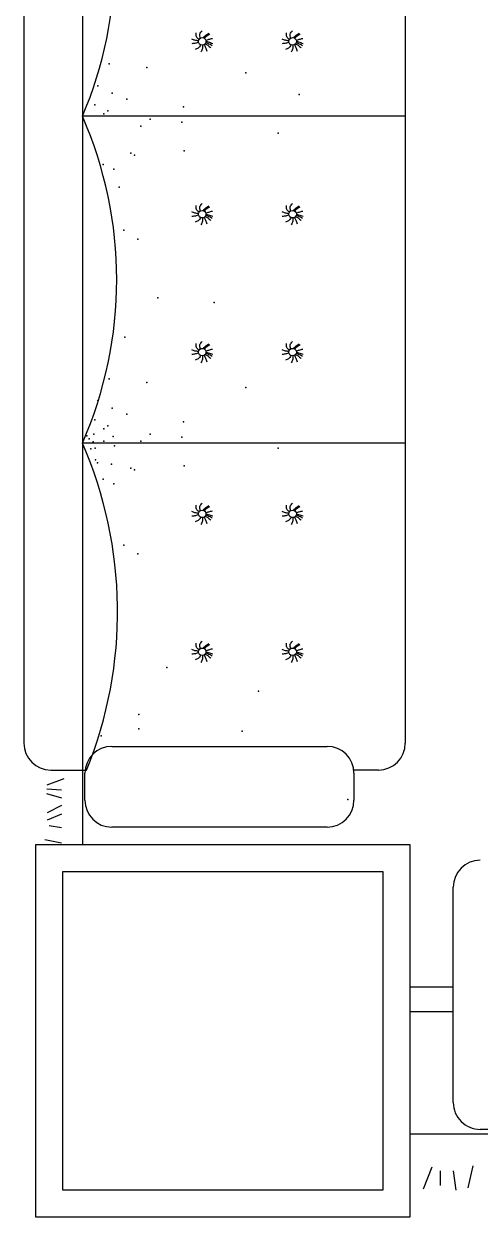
# Model space of a CAD drawing. Header units: inches. Extents: x 5.4 to 47.9, y 11.7 to 36.5.
# Drawn here: x 22.584 to 23.516, y 23.552 to 25.99 of the extents above; entities that cross this region are included whole.
import ezdxf

# ---------------------------------------------------------------- set-up
doc = ezdxf.new("R2010")
doc.units = ezdxf.units.IN
doc.header["$MEASUREMENT"] = 0
doc.layers.add('02', color=2, linetype='Continuous')
doc.layers.add('1', color=1, linetype='Continuous')

msp = doc.modelspace()

# ---------------------------------------------------------------- linework, layer by layer
at = {"layer": '02'}
for p, q in [((23.3633, 26.3906, -0.6857), (23.3633, 24.5206, -0.6857)), ((23.3633, 25.8016, -0.6857), (22.7033, 25.8016, -0.6857)), ((23.3633, 25.1336, -0.6857), (22.7033, 25.1336, -0.6857)), ((23.3083, 24.4656, -0.6857), (23.2579, 24.4656, -0.6857)), ((22.6654, 24.4474, -0.6857), (22.6306, 24.4345, -0.6857)), ((22.6306, 24.4276, -0.6857), (22.6606, 24.4249, -0.6857)), ((22.6611, 24.4081, -0.6857), (22.6306, 24.4168, -0.6857)), ((22.6606, 24.3929, -0.6857), (22.6312, 24.3782, -0.6857)), ((22.6606, 24.3755, -0.6857), (22.6312, 24.3633, -0.6857)), ((22.6606, 24.3477, -0.6857), (22.6355, 24.3516, -0.6857)), ((22.6081, 23.5522, -0.6857), (22.6081, 24.3135, -0.6857)), ((22.6081, 24.3135, -0.6857), (23.3725, 24.3135, -0.6857)), ((22.6606, 24.3165, -0.6857), (22.6262, 24.3234, -0.6857)), ((23.3725, 24.3135, -0.6857), (23.3725, 23.5522, -0.6857)), ((23.4613, 24.0218, -0.6857), (23.3725, 24.0218, -0.6857)), ((23.4613, 23.9718, -0.6857), (23.3725, 23.9718, -0.6857)), ((23.5779, 23.7218, -0.6857), (23.3725, 23.7218, -0.6857)), ((23.4178, 23.6544, -0.6857), (23.3999, 23.6094, -0.6857)), ((23.5012, 23.657, -0.6857), (23.4912, 23.6122, -0.6857)), ((23.4347, 23.6466, -0.6857), (23.4347, 23.6166, -0.6857)), ((23.4614, 23.647, -0.6857), (23.4664, 23.6072, -0.6857)), ((23.3725, 23.5522, -0.6857), (22.6081, 23.5522, -0.6857))]:
    msp.add_line(p, q, dxfattribs=at)
for centre in [(22.9481, 25.9544, -0.6857), (23.1329, 25.9544, -0.6857), (22.9481, 25.6014, -0.6857), (23.1329, 25.6014, -0.6857), (22.9481, 25.3195, -0.6857), (23.1329, 25.3195, -0.6857), (22.9481, 24.9891, -0.6857), (23.1329, 24.9891, -0.6857), (22.9481, 24.7072, -0.6857), (23.1329, 24.7072, -0.6857)]:
    msp.add_circle(centre, 0.00776, dxfattribs=at)
for centre, radius, start, end in [((21.9529, 26.1236, -0.6857), 0.8165, 336.7735, 23.2265), ((21.9422, 25.4676, -0.6857), 0.8311, 336.3057, 23.6943), ((21.9152, 24.7895, -0.6857), 0.8599, 337.8758, 23.5914), ((23.3083, 24.5206, -0.6857), 0.055, 270, 0)]:
    msp.add_arc(centre, radius, start, end, dxfattribs=at)
for points, knots in [([(22.9417, 25.9587, -0.6857), (22.9396, 25.9604, -0.6857), (22.9352, 25.9637, -0.6857), (22.9354, 25.9693, -0.6857), (22.9356, 25.9722, -0.6857)], [0, 0, 0, 0, 6.856105, 14.205505, 14.205505, 14.205505, 14.205505]), ([(22.9442, 25.9611, -0.6857), (22.9434, 25.964, -0.6857), (22.9418, 25.9698, -0.6857), (22.946, 25.9741, -0.6857), (22.948, 25.9761, -0.6857)], [0, 0, 0, 0, 7.761402, 15.149629, 15.149629, 15.149629, 15.149629]), ([(22.9505, 25.9618, -0.6857), (22.9514, 25.963, -0.6857), (22.9543, 25.9671, -0.6857), (22.9587, 25.9696, -0.6857), (22.9618, 25.9713, -0.6857)], [0, 0, 0, 0, 4.266067, 13.575664, 13.575664, 13.575664, 13.575664]), ([(22.9529, 25.9605, -0.6857), (22.9538, 25.9619, -0.6857), (22.9566, 25.9658, -0.6857), (22.9609, 25.9681, -0.6857), (22.9636, 25.9696, -0.6857)], [0, 0, 0, 0, 4.546199, 12.962709, 12.962709, 12.962709, 12.962709]), ([(23.1264, 25.9587, -0.6857), (23.1243, 25.9604, -0.6857), (23.1199, 25.9637, -0.6857), (23.1202, 25.9693, -0.6857), (23.1203, 25.9722, -0.6857)], [0, 0, 0, 0, 6.856105, 14.205505, 14.205505, 14.205505, 14.205505]), ([(23.1289, 25.9611, -0.6857), (23.1281, 25.964, -0.6857), (23.1265, 25.9698, -0.6857), (23.1307, 25.9741, -0.6857), (23.1328, 25.9761, -0.6857)], [0, 0, 0, 0, 7.761402, 15.149629, 15.149629, 15.149629, 15.149629]), ([(23.1352, 25.9618, -0.6857), (23.1361, 25.963, -0.6857), (23.139, 25.9671, -0.6857), (23.1435, 25.9696, -0.6857), (23.1465, 25.9713, -0.6857)], [0, 0, 0, 0, 4.266067, 13.575664, 13.575664, 13.575664, 13.575664]), ([(23.1376, 25.9605, -0.6857), (23.1386, 25.9619, -0.6857), (23.1414, 25.9658, -0.6857), (23.1456, 25.9681, -0.6857), (23.1484, 25.9696, -0.6857)], [0, 0, 0, 0, 4.546199, 12.962709, 12.962709, 12.962709, 12.962709]), ([(22.9405, 25.953, -0.6857), (22.9385, 25.952, -0.6857), (22.9342, 25.9501, -0.6857), (22.9294, 25.9498, -0.6857), (22.9268, 25.9497, -0.6857)], [0, 0, 0, 0, 5.930312, 12.843632, 12.843632, 12.843632, 12.843632]), ([(22.9405, 25.9558, -0.6857), (22.9381, 25.9559, -0.6857), (22.9333, 25.9562, -0.6857), (22.929, 25.9582, -0.6857), (22.9269, 25.9592, -0.6857)], [0, 0, 0, 0, 6.497422, 12.853051, 12.853051, 12.853051, 12.853051]), ([(22.9449, 25.9473, -0.6857), (22.9442, 25.9459, -0.6857), (22.9426, 25.9422, -0.6857), (22.9379, 25.9396, -0.6857), (22.9346, 25.9385, -0.6857), (22.9336, 25.9381, -0.6857)], [0, 0, 0, 0, 4.195117, 10.720817, 13.688099, 13.688099, 13.688099, 13.688099]), ([(22.9487, 25.9466, -0.6857), (22.9487, 25.9444, -0.6857), (22.9489, 25.9396, -0.6857), (22.9467, 25.9352, -0.6857), (22.9455, 25.9328, -0.6857)], [0, 0, 0, 0, 5.895147, 13.127489, 13.127489, 13.127489, 13.127489]), ([(22.9524, 25.9479, -0.6857), (22.9532, 25.946, -0.6857), (22.955, 25.9417, -0.6857), (22.9565, 25.9371, -0.6857), (22.9573, 25.9346, -0.6857)], [0, 0, 0, 0, 5.674604, 12.874291, 12.874291, 12.874291, 12.874291]), ([(22.9544, 25.9498, -0.6857), (22.9561, 25.9488, -0.6857), (22.9602, 25.9466, -0.6857), (22.9636, 25.9432, -0.6857), (22.9655, 25.9413, -0.6857)], [0, 0, 0, 0, 5.351689, 12.796405, 12.796405, 12.796405, 12.796405]), ([(22.9556, 25.9564, -0.6857), (22.9576, 25.9572, -0.6857), (22.962, 25.959, -0.6857), (22.9665, 25.96, -0.6857), (22.9689, 25.9606, -0.6857)], [0, 0, 0, 0, 6.012824, 12.754506, 12.754506, 12.754506, 12.754506]), ([(22.9556, 25.9522, -0.6857), (22.9569, 25.9518, -0.6857), (22.9614, 25.9502, -0.6857), (22.9655, 25.9479, -0.6857), (22.9683, 25.9462, -0.6857)], [0, 0, 0, 0, 3.947036, 12.81534, 12.81534, 12.81534, 12.81534]), ([(22.9559, 25.9545, -0.6857), (22.9574, 25.9541, -0.6857), (22.962, 25.9529, -0.6857), (22.9665, 25.9513, -0.6857), (22.9695, 25.9503, -0.6857)], [0, 0, 0, 0, 4.307472, 12.949294, 12.949294, 12.949294, 12.949294]), ([(23.1252, 25.9558, -0.6857), (23.1228, 25.9559, -0.6857), (23.1181, 25.9562, -0.6857), (23.1138, 25.9582, -0.6857), (23.1116, 25.9592, -0.6857)], [0, 0, 0, 0, 6.497422, 12.853051, 12.853051, 12.853051, 12.853051]), ([(23.1252, 25.953, -0.6857), (23.1232, 25.952, -0.6857), (23.1189, 25.9501, -0.6857), (23.1142, 25.9498, -0.6857), (23.1116, 25.9497, -0.6857)], [0, 0, 0, 0, 5.930312, 12.843632, 12.843632, 12.843632, 12.843632]), ([(23.1296, 25.9473, -0.6857), (23.129, 25.9459, -0.6857), (23.1273, 25.9422, -0.6857), (23.1227, 25.9396, -0.6857), (23.1194, 25.9385, -0.6857), (23.1184, 25.9381, -0.6857)], [0, 0, 0, 0, 4.195117, 10.720817, 13.688099, 13.688099, 13.688099, 13.688099]), ([(23.1334, 25.9466, -0.6857), (23.1335, 25.9444, -0.6857), (23.1336, 25.9396, -0.6857), (23.1314, 25.9352, -0.6857), (23.1302, 25.9328, -0.6857)], [0, 0, 0, 0, 5.895147, 13.127489, 13.127489, 13.127489, 13.127489]), ([(23.1372, 25.9479, -0.6857), (23.138, 25.946, -0.6857), (23.1398, 25.9417, -0.6857), (23.1412, 25.9371, -0.6857), (23.142, 25.9346, -0.6857)], [0, 0, 0, 0, 5.674604, 12.874291, 12.874291, 12.874291, 12.874291]), ([(23.1391, 25.9498, -0.6857), (23.1408, 25.9488, -0.6857), (23.145, 25.9466, -0.6857), (23.1483, 25.9432, -0.6857), (23.1503, 25.9413, -0.6857)], [0, 0, 0, 0, 5.351689, 12.796405, 12.796405, 12.796405, 12.796405]), ([(23.1403, 25.9564, -0.6857), (23.1424, 25.9572, -0.6857), (23.1467, 25.959, -0.6857), (23.1513, 25.96, -0.6857), (23.1537, 25.9606, -0.6857)], [0, 0, 0, 0, 6.012824, 12.754506, 12.754506, 12.754506, 12.754506]), ([(23.1403, 25.9522, -0.6857), (23.1417, 25.9518, -0.6857), (23.1461, 25.9502, -0.6857), (23.1502, 25.9479, -0.6857), (23.153, 25.9462, -0.6857)], [0, 0, 0, 0, 3.947036, 12.81534, 12.81534, 12.81534, 12.81534]), ([(23.1406, 25.9545, -0.6857), (23.1421, 25.9541, -0.6857), (23.1467, 25.9529, -0.6857), (23.1512, 25.9513, -0.6857), (23.1542, 25.9503, -0.6857)], [0, 0, 0, 0, 4.307472, 12.949294, 12.949294, 12.949294, 12.949294]), ([(22.9405, 25.6, -0.6857), (22.9385, 25.5991, -0.6857), (22.9342, 25.5971, -0.6857), (22.9294, 25.5969, -0.6857), (22.9268, 25.5967, -0.6857)], [0, 0, 0, 0, 5.930312, 12.843632, 12.843632, 12.843632, 12.843632]), ([(22.9405, 25.6028, -0.6857), (22.9381, 25.6029, -0.6857), (22.9333, 25.6032, -0.6857), (22.929, 25.6053, -0.6857), (22.9269, 25.6063, -0.6857)], [0, 0, 0, 0, 6.497422, 12.853051, 12.853051, 12.853051, 12.853051]), ([(22.9417, 25.6058, -0.6857), (22.9396, 25.6074, -0.6857), (22.9352, 25.6108, -0.6857), (22.9354, 25.6163, -0.6857), (22.9356, 25.6192, -0.6857)], [0, 0, 0, 0, 6.856105, 14.205505, 14.205505, 14.205505, 14.205505]), ([(22.9442, 25.6081, -0.6857), (22.9434, 25.6111, -0.6857), (22.9418, 25.6169, -0.6857), (22.946, 25.6211, -0.6857), (22.948, 25.6232, -0.6857)], [0, 0, 0, 0, 7.761402, 15.149629, 15.149629, 15.149629, 15.149629]), ([(22.9505, 25.6088, -0.6857), (22.9514, 25.6101, -0.6857), (22.9543, 25.6142, -0.6857), (22.9587, 25.6167, -0.6857), (22.9618, 25.6184, -0.6857)], [0, 0, 0, 0, 4.266067, 13.575664, 13.575664, 13.575664, 13.575664]), ([(22.9529, 25.6075, -0.6857), (22.9538, 25.6089, -0.6857), (22.9566, 25.6128, -0.6857), (22.9609, 25.6151, -0.6857), (22.9636, 25.6167, -0.6857)], [0, 0, 0, 0, 4.546199, 12.962709, 12.962709, 12.962709, 12.962709]), ([(22.9556, 25.6034, -0.6857), (22.9576, 25.6043, -0.6857), (22.962, 25.606, -0.6857), (22.9665, 25.6071, -0.6857), (22.9689, 25.6076, -0.6857)], [0, 0, 0, 0, 6.012824, 12.754506, 12.754506, 12.754506, 12.754506]), ([(22.9559, 25.6015, -0.6857), (22.9574, 25.6011, -0.6857), (22.962, 25.5999, -0.6857), (22.9665, 25.5984, -0.6857), (22.9695, 25.5974, -0.6857)], [0, 0, 0, 0, 4.307472, 12.949294, 12.949294, 12.949294, 12.949294]), ([(23.1252, 25.6028, -0.6857), (23.1228, 25.6029, -0.6857), (23.1181, 25.6032, -0.6857), (23.1138, 25.6053, -0.6857), (23.1116, 25.6063, -0.6857)], [0, 0, 0, 0, 6.497422, 12.853051, 12.853051, 12.853051, 12.853051]), ([(23.1252, 25.6, -0.6857), (23.1232, 25.5991, -0.6857), (23.1189, 25.5971, -0.6857), (23.1142, 25.5969, -0.6857), (23.1116, 25.5967, -0.6857)], [0, 0, 0, 0, 5.930312, 12.843632, 12.843632, 12.843632, 12.843632]), ([(23.1264, 25.6058, -0.6857), (23.1243, 25.6074, -0.6857), (23.1199, 25.6108, -0.6857), (23.1202, 25.6163, -0.6857), (23.1203, 25.6192, -0.6857)], [0, 0, 0, 0, 6.856105, 14.205505, 14.205505, 14.205505, 14.205505]), ([(23.1289, 25.6081, -0.6857), (23.1281, 25.6111, -0.6857), (23.1265, 25.6169, -0.6857), (23.1307, 25.6211, -0.6857), (23.1328, 25.6232, -0.6857)], [0, 0, 0, 0, 7.761402, 15.149629, 15.149629, 15.149629, 15.149629]), ([(23.1352, 25.6088, -0.6857), (23.1361, 25.6101, -0.6857), (23.139, 25.6142, -0.6857), (23.1435, 25.6167, -0.6857), (23.1465, 25.6184, -0.6857)], [0, 0, 0, 0, 4.266067, 13.575664, 13.575664, 13.575664, 13.575664]), ([(23.1376, 25.6075, -0.6857), (23.1386, 25.6089, -0.6857), (23.1414, 25.6128, -0.6857), (23.1456, 25.6151, -0.6857), (23.1484, 25.6167, -0.6857)], [0, 0, 0, 0, 4.546199, 12.962709, 12.962709, 12.962709, 12.962709]), ([(23.1403, 25.6034, -0.6857), (23.1424, 25.6043, -0.6857), (23.1467, 25.606, -0.6857), (23.1513, 25.6071, -0.6857), (23.1537, 25.6076, -0.6857)], [0, 0, 0, 0, 6.012824, 12.754506, 12.754506, 12.754506, 12.754506]), ([(23.1406, 25.6015, -0.6857), (23.1421, 25.6011, -0.6857), (23.1467, 25.5999, -0.6857), (23.1512, 25.5984, -0.6857), (23.1542, 25.5974, -0.6857)], [0, 0, 0, 0, 4.307472, 12.949294, 12.949294, 12.949294, 12.949294]), ([(22.9449, 25.5944, -0.6857), (22.9442, 25.5929, -0.6857), (22.9426, 25.5893, -0.6857), (22.9379, 25.5867, -0.6857), (22.9346, 25.5855, -0.6857), (22.9336, 25.5851, -0.6857)], [0, 0, 0, 0, 4.195117, 10.720817, 13.688099, 13.688099, 13.688099, 13.688099]), ([(22.9487, 25.5937, -0.6857), (22.9487, 25.5915, -0.6857), (22.9489, 25.5866, -0.6857), (22.9467, 25.5822, -0.6857), (22.9455, 25.5798, -0.6857)], [0, 0, 0, 0, 5.895147, 13.127489, 13.127489, 13.127489, 13.127489]), ([(22.9524, 25.595, -0.6857), (22.9532, 25.593, -0.6857), (22.955, 25.5887, -0.6857), (22.9565, 25.5842, -0.6857), (22.9573, 25.5817, -0.6857)], [0, 0, 0, 0, 5.674604, 12.874291, 12.874291, 12.874291, 12.874291]), ([(22.9544, 25.5968, -0.6857), (22.9561, 25.5959, -0.6857), (22.9602, 25.5936, -0.6857), (22.9636, 25.5903, -0.6857), (22.9655, 25.5883, -0.6857)], [0, 0, 0, 0, 5.351689, 12.796405, 12.796405, 12.796405, 12.796405]), ([(22.9556, 25.5993, -0.6857), (22.9569, 25.5988, -0.6857), (22.9614, 25.5973, -0.6857), (22.9655, 25.5949, -0.6857), (22.9683, 25.5933, -0.6857)], [0, 0, 0, 0, 3.947036, 12.81534, 12.81534, 12.81534, 12.81534]), ([(23.1296, 25.5944, -0.6857), (23.129, 25.5929, -0.6857), (23.1273, 25.5893, -0.6857), (23.1227, 25.5867, -0.6857), (23.1194, 25.5855, -0.6857), (23.1184, 25.5851, -0.6857)], [0, 0, 0, 0, 4.195117, 10.720817, 13.688099, 13.688099, 13.688099, 13.688099]), ([(23.1334, 25.5937, -0.6857), (23.1335, 25.5915, -0.6857), (23.1336, 25.5866, -0.6857), (23.1314, 25.5822, -0.6857), (23.1302, 25.5798, -0.6857)], [0, 0, 0, 0, 5.895147, 13.127489, 13.127489, 13.127489, 13.127489]), ([(23.1372, 25.595, -0.6857), (23.138, 25.593, -0.6857), (23.1398, 25.5887, -0.6857), (23.1412, 25.5842, -0.6857), (23.142, 25.5817, -0.6857)], [0, 0, 0, 0, 5.674604, 12.874291, 12.874291, 12.874291, 12.874291]), ([(23.1391, 25.5968, -0.6857), (23.1408, 25.5959, -0.6857), (23.145, 25.5936, -0.6857), (23.1483, 25.5903, -0.6857), (23.1503, 25.5883, -0.6857)], [0, 0, 0, 0, 5.351689, 12.796405, 12.796405, 12.796405, 12.796405]), ([(23.1403, 25.5993, -0.6857), (23.1417, 25.5988, -0.6857), (23.1461, 25.5973, -0.6857), (23.1502, 25.5949, -0.6857), (23.153, 25.5933, -0.6857)], [0, 0, 0, 0, 3.947036, 12.81534, 12.81534, 12.81534, 12.81534]), ([(22.9417, 25.3239, -0.6857), (22.9396, 25.3255, -0.6857), (22.9352, 25.3289, -0.6857), (22.9354, 25.3344, -0.6857), (22.9356, 25.3373, -0.6857)], [0, 0, 0, 0, 6.856105, 14.205505, 14.205505, 14.205505, 14.205505]), ([(22.9442, 25.3262, -0.6857), (22.9434, 25.3292, -0.6857), (22.9418, 25.335, -0.6857), (22.946, 25.3392, -0.6857), (22.948, 25.3413, -0.6857)], [0, 0, 0, 0, 7.761402, 15.149629, 15.149629, 15.149629, 15.149629]), ([(22.9505, 25.3269, -0.6857), (22.9514, 25.3282, -0.6857), (22.9543, 25.3323, -0.6857), (22.9587, 25.3348, -0.6857), (22.9618, 25.3365, -0.6857)], [0, 0, 0, 0, 4.266067, 13.575664, 13.575664, 13.575664, 13.575664]), ([(22.9529, 25.3257, -0.6857), (22.9538, 25.327, -0.6857), (22.9566, 25.3309, -0.6857), (22.9609, 25.3333, -0.6857), (22.9636, 25.3348, -0.6857)], [0, 0, 0, 0, 4.546199, 12.962709, 12.962709, 12.962709, 12.962709]), ([(23.1264, 25.3239, -0.6857), (23.1243, 25.3255, -0.6857), (23.1199, 25.3289, -0.6857), (23.1202, 25.3344, -0.6857), (23.1203, 25.3373, -0.6857)], [0, 0, 0, 0, 6.856105, 14.205505, 14.205505, 14.205505, 14.205505]), ([(23.1289, 25.3262, -0.6857), (23.1281, 25.3292, -0.6857), (23.1265, 25.335, -0.6857), (23.1307, 25.3392, -0.6857), (23.1328, 25.3413, -0.6857)], [0, 0, 0, 0, 7.761402, 15.149629, 15.149629, 15.149629, 15.149629]), ([(23.1352, 25.3269, -0.6857), (23.1361, 25.3282, -0.6857), (23.139, 25.3323, -0.6857), (23.1435, 25.3348, -0.6857), (23.1465, 25.3365, -0.6857)], [0, 0, 0, 0, 4.266067, 13.575664, 13.575664, 13.575664, 13.575664]), ([(23.1376, 25.3257, -0.6857), (23.1386, 25.327, -0.6857), (23.1414, 25.3309, -0.6857), (23.1456, 25.3333, -0.6857), (23.1484, 25.3348, -0.6857)], [0, 0, 0, 0, 4.546199, 12.962709, 12.962709, 12.962709, 12.962709]), ([(22.9405, 25.3181, -0.6857), (22.9385, 25.3172, -0.6857), (22.9342, 25.3152, -0.6857), (22.9294, 25.315, -0.6857), (22.9268, 25.3148, -0.6857)], [0, 0, 0, 0, 5.930312, 12.843632, 12.843632, 12.843632, 12.843632]), ([(22.9405, 25.3209, -0.6857), (22.9381, 25.3211, -0.6857), (22.9333, 25.3213, -0.6857), (22.929, 25.3234, -0.6857), (22.9269, 25.3244, -0.6857)], [0, 0, 0, 0, 6.497422, 12.853051, 12.853051, 12.853051, 12.853051]), ([(22.9449, 25.3125, -0.6857), (22.9442, 25.311, -0.6857), (22.9426, 25.3074, -0.6857), (22.9379, 25.3048, -0.6857), (22.9346, 25.3036, -0.6857), (22.9336, 25.3033, -0.6857)], [0, 0, 0, 0, 4.195117, 10.720817, 13.688099, 13.688099, 13.688099, 13.688099]), ([(22.9487, 25.3118, -0.6857), (22.9487, 25.3096, -0.6857), (22.9489, 25.3047, -0.6857), (22.9467, 25.3003, -0.6857), (22.9455, 25.2979, -0.6857)], [0, 0, 0, 0, 5.895147, 13.127489, 13.127489, 13.127489, 13.127489]), ([(22.9524, 25.3131, -0.6857), (22.9532, 25.3112, -0.6857), (22.955, 25.3068, -0.6857), (22.9565, 25.3023, -0.6857), (22.9573, 25.2998, -0.6857)], [0, 0, 0, 0, 5.674604, 12.874291, 12.874291, 12.874291, 12.874291]), ([(22.9544, 25.3149, -0.6857), (22.9561, 25.314, -0.6857), (22.9602, 25.3118, -0.6857), (22.9636, 25.3084, -0.6857), (22.9655, 25.3064, -0.6857)], [0, 0, 0, 0, 5.351689, 12.796405, 12.796405, 12.796405, 12.796405]), ([(22.9556, 25.3216, -0.6857), (22.9576, 25.3224, -0.6857), (22.962, 25.3241, -0.6857), (22.9665, 25.3252, -0.6857), (22.9689, 25.3258, -0.6857)], [0, 0, 0, 0, 6.012824, 12.754506, 12.754506, 12.754506, 12.754506]), ([(22.9556, 25.3174, -0.6857), (22.9569, 25.3169, -0.6857), (22.9614, 25.3154, -0.6857), (22.9655, 25.313, -0.6857), (22.9683, 25.3114, -0.6857)], [0, 0, 0, 0, 3.947036, 12.81534, 12.81534, 12.81534, 12.81534]), ([(22.9559, 25.3196, -0.6857), (22.9574, 25.3192, -0.6857), (22.962, 25.318, -0.6857), (22.9665, 25.3165, -0.6857), (22.9695, 25.3155, -0.6857)], [0, 0, 0, 0, 4.307472, 12.949294, 12.949294, 12.949294, 12.949294]), ([(23.1252, 25.3209, -0.6857), (23.1228, 25.3211, -0.6857), (23.1181, 25.3213, -0.6857), (23.1138, 25.3234, -0.6857), (23.1116, 25.3244, -0.6857)], [0, 0, 0, 0, 6.497422, 12.853051, 12.853051, 12.853051, 12.853051]), ([(23.1252, 25.3181, -0.6857), (23.1232, 25.3172, -0.6857), (23.1189, 25.3152, -0.6857), (23.1142, 25.315, -0.6857), (23.1116, 25.3148, -0.6857)], [0, 0, 0, 0, 5.930312, 12.843632, 12.843632, 12.843632, 12.843632]), ([(23.1296, 25.3125, -0.6857), (23.129, 25.311, -0.6857), (23.1273, 25.3074, -0.6857), (23.1227, 25.3048, -0.6857), (23.1194, 25.3036, -0.6857), (23.1184, 25.3033, -0.6857)], [0, 0, 0, 0, 4.195117, 10.720817, 13.688099, 13.688099, 13.688099, 13.688099]), ([(23.1334, 25.3118, -0.6857), (23.1335, 25.3096, -0.6857), (23.1336, 25.3047, -0.6857), (23.1314, 25.3003, -0.6857), (23.1302, 25.2979, -0.6857)], [0, 0, 0, 0, 5.895147, 13.127489, 13.127489, 13.127489, 13.127489]), ([(23.1372, 25.3131, -0.6857), (23.138, 25.3112, -0.6857), (23.1398, 25.3068, -0.6857), (23.1412, 25.3023, -0.6857), (23.142, 25.2998, -0.6857)], [0, 0, 0, 0, 5.674604, 12.874291, 12.874291, 12.874291, 12.874291]), ([(23.1391, 25.3149, -0.6857), (23.1408, 25.314, -0.6857), (23.145, 25.3118, -0.6857), (23.1483, 25.3084, -0.6857), (23.1503, 25.3064, -0.6857)], [0, 0, 0, 0, 5.351689, 12.796405, 12.796405, 12.796405, 12.796405]), ([(23.1403, 25.3216, -0.6857), (23.1424, 25.3224, -0.6857), (23.1467, 25.3241, -0.6857), (23.1513, 25.3252, -0.6857), (23.1537, 25.3258, -0.6857)], [0, 0, 0, 0, 6.012824, 12.754506, 12.754506, 12.754506, 12.754506]), ([(23.1403, 25.3174, -0.6857), (23.1417, 25.3169, -0.6857), (23.1461, 25.3154, -0.6857), (23.1502, 25.313, -0.6857), (23.153, 25.3114, -0.6857)], [0, 0, 0, 0, 3.947036, 12.81534, 12.81534, 12.81534, 12.81534]), ([(23.1406, 25.3196, -0.6857), (23.1421, 25.3192, -0.6857), (23.1467, 25.318, -0.6857), (23.1512, 25.3165, -0.6857), (23.1542, 25.3155, -0.6857)], [0, 0, 0, 0, 4.307472, 12.949294, 12.949294, 12.949294, 12.949294]), ([(22.9405, 24.9905, -0.6857), (22.9381, 24.9906, -0.6857), (22.9333, 24.9909, -0.6857), (22.929, 24.993, -0.6857), (22.9269, 24.994, -0.6857)], [0, 0, 0, 0, 6.497422, 12.853051, 12.853051, 12.853051, 12.853051]), ([(22.9417, 24.9935, -0.6857), (22.9396, 24.9951, -0.6857), (22.9352, 24.9985, -0.6857), (22.9354, 25.004, -0.6857), (22.9356, 25.0069, -0.6857)], [0, 0, 0, 0, 6.856105, 14.205505, 14.205505, 14.205505, 14.205505]), ([(22.9442, 24.9958, -0.6857), (22.9434, 24.9988, -0.6857), (22.9418, 25.0045, -0.6857), (22.946, 25.0088, -0.6857), (22.948, 25.0109, -0.6857)], [0, 0, 0, 0, 7.761402, 15.149629, 15.149629, 15.149629, 15.149629]), ([(22.9505, 24.9965, -0.6857), (22.9514, 24.9978, -0.6857), (22.9543, 25.0019, -0.6857), (22.9587, 25.0044, -0.6857), (22.9618, 25.0061, -0.6857)], [0, 0, 0, 0, 4.266067, 13.575664, 13.575664, 13.575664, 13.575664]), ([(22.9529, 24.9952, -0.6857), (22.9538, 24.9966, -0.6857), (22.9566, 25.0005, -0.6857), (22.9609, 25.0028, -0.6857), (22.9636, 25.0044, -0.6857)], [0, 0, 0, 0, 4.546199, 12.962709, 12.962709, 12.962709, 12.962709]), ([(22.9556, 24.9911, -0.6857), (22.9576, 24.992, -0.6857), (22.962, 24.9937, -0.6857), (22.9665, 24.9948, -0.6857), (22.9689, 24.9953, -0.6857)], [0, 0, 0, 0, 6.012824, 12.754506, 12.754506, 12.754506, 12.754506]), ([(23.1252, 24.9905, -0.6857), (23.1228, 24.9906, -0.6857), (23.1181, 24.9909, -0.6857), (23.1138, 24.993, -0.6857), (23.1116, 24.994, -0.6857)], [0, 0, 0, 0, 6.497422, 12.853051, 12.853051, 12.853051, 12.853051]), ([(23.1264, 24.9935, -0.6857), (23.1243, 24.9951, -0.6857), (23.1199, 24.9985, -0.6857), (23.1202, 25.004, -0.6857), (23.1203, 25.0069, -0.6857)], [0, 0, 0, 0, 6.856105, 14.205505, 14.205505, 14.205505, 14.205505]), ([(23.1289, 24.9958, -0.6857), (23.1281, 24.9988, -0.6857), (23.1265, 25.0045, -0.6857), (23.1307, 25.0088, -0.6857), (23.1328, 25.0109, -0.6857)], [0, 0, 0, 0, 7.761402, 15.149629, 15.149629, 15.149629, 15.149629]), ([(23.1352, 24.9965, -0.6857), (23.1361, 24.9978, -0.6857), (23.139, 25.0019, -0.6857), (23.1435, 25.0044, -0.6857), (23.1465, 25.0061, -0.6857)], [0, 0, 0, 0, 4.266067, 13.575664, 13.575664, 13.575664, 13.575664]), ([(23.1376, 24.9952, -0.6857), (23.1386, 24.9966, -0.6857), (23.1414, 25.0005, -0.6857), (23.1456, 25.0028, -0.6857), (23.1484, 25.0044, -0.6857)], [0, 0, 0, 0, 4.546199, 12.962709, 12.962709, 12.962709, 12.962709]), ([(23.1403, 24.9911, -0.6857), (23.1424, 24.992, -0.6857), (23.1467, 24.9937, -0.6857), (23.1513, 24.9948, -0.6857), (23.1537, 24.9953, -0.6857)], [0, 0, 0, 0, 6.012824, 12.754506, 12.754506, 12.754506, 12.754506]), ([(22.9405, 24.9877, -0.6857), (22.9385, 24.9868, -0.6857), (22.9342, 24.9848, -0.6857), (22.9294, 24.9846, -0.6857), (22.9268, 24.9844, -0.6857)], [0, 0, 0, 0, 5.930312, 12.843632, 12.843632, 12.843632, 12.843632]), ([(22.9449, 24.982, -0.6857), (22.9442, 24.9806, -0.6857), (22.9426, 24.977, -0.6857), (22.9379, 24.9744, -0.6857), (22.9346, 24.9732, -0.6857), (22.9336, 24.9728, -0.6857)], [0, 0, 0, 0, 4.195117, 10.720817, 13.688099, 13.688099, 13.688099, 13.688099]), ([(22.9487, 24.9814, -0.6857), (22.9487, 24.9792, -0.6857), (22.9489, 24.9743, -0.6857), (22.9467, 24.9699, -0.6857), (22.9455, 24.9675, -0.6857)], [0, 0, 0, 0, 5.895147, 13.127489, 13.127489, 13.127489, 13.127489]), ([(22.9524, 24.9827, -0.6857), (22.9532, 24.9807, -0.6857), (22.955, 24.9764, -0.6857), (22.9565, 24.9719, -0.6857), (22.9573, 24.9694, -0.6857)], [0, 0, 0, 0, 5.674604, 12.874291, 12.874291, 12.874291, 12.874291]), ([(22.9544, 24.9845, -0.6857), (22.9561, 24.9836, -0.6857), (22.9602, 24.9813, -0.6857), (22.9636, 24.978, -0.6857), (22.9655, 24.976, -0.6857)], [0, 0, 0, 0, 5.351689, 12.796405, 12.796405, 12.796405, 12.796405]), ([(22.9556, 24.987, -0.6857), (22.9569, 24.9865, -0.6857), (22.9614, 24.985, -0.6857), (22.9655, 24.9826, -0.6857), (22.9683, 24.981, -0.6857)], [0, 0, 0, 0, 3.947036, 12.81534, 12.81534, 12.81534, 12.81534]), ([(22.9559, 24.9892, -0.6857), (22.9574, 24.9888, -0.6857), (22.962, 24.9876, -0.6857), (22.9665, 24.9861, -0.6857), (22.9695, 24.9851, -0.6857)], [0, 0, 0, 0, 4.307472, 12.949294, 12.949294, 12.949294, 12.949294]), ([(23.1252, 24.9877, -0.6857), (23.1232, 24.9868, -0.6857), (23.1189, 24.9848, -0.6857), (23.1142, 24.9846, -0.6857), (23.1116, 24.9844, -0.6857)], [0, 0, 0, 0, 5.930312, 12.843632, 12.843632, 12.843632, 12.843632]), ([(23.1296, 24.982, -0.6857), (23.129, 24.9806, -0.6857), (23.1273, 24.977, -0.6857), (23.1227, 24.9744, -0.6857), (23.1194, 24.9732, -0.6857), (23.1184, 24.9728, -0.6857)], [0, 0, 0, 0, 4.195117, 10.720817, 13.688099, 13.688099, 13.688099, 13.688099]), ([(23.1334, 24.9814, -0.6857), (23.1335, 24.9792, -0.6857), (23.1336, 24.9743, -0.6857), (23.1314, 24.9699, -0.6857), (23.1302, 24.9675, -0.6857)], [0, 0, 0, 0, 5.895147, 13.127489, 13.127489, 13.127489, 13.127489]), ([(23.1372, 24.9827, -0.6857), (23.138, 24.9807, -0.6857), (23.1398, 24.9764, -0.6857), (23.1412, 24.9719, -0.6857), (23.142, 24.9694, -0.6857)], [0, 0, 0, 0, 5.674604, 12.874291, 12.874291, 12.874291, 12.874291]), ([(23.1391, 24.9845, -0.6857), (23.1408, 24.9836, -0.6857), (23.145, 24.9813, -0.6857), (23.1483, 24.978, -0.6857), (23.1503, 24.976, -0.6857)], [0, 0, 0, 0, 5.351689, 12.796405, 12.796405, 12.796405, 12.796405]), ([(23.1403, 24.987, -0.6857), (23.1417, 24.9865, -0.6857), (23.1461, 24.985, -0.6857), (23.1502, 24.9826, -0.6857), (23.153, 24.981, -0.6857)], [0, 0, 0, 0, 3.947036, 12.81534, 12.81534, 12.81534, 12.81534]), ([(23.1406, 24.9892, -0.6857), (23.1421, 24.9888, -0.6857), (23.1467, 24.9876, -0.6857), (23.1512, 24.9861, -0.6857), (23.1542, 24.9851, -0.6857)], [0, 0, 0, 0, 4.307472, 12.949294, 12.949294, 12.949294, 12.949294]), ([(22.9417, 24.7116, -0.6857), (22.9396, 24.7132, -0.6857), (22.9352, 24.7166, -0.6857), (22.9354, 24.7221, -0.6857), (22.9356, 24.725, -0.6857)], [0, 0, 0, 0, 6.856105, 14.205505, 14.205505, 14.205505, 14.205505]), ([(22.9442, 24.7139, -0.6857), (22.9434, 24.7169, -0.6857), (22.9418, 24.7227, -0.6857), (22.946, 24.7269, -0.6857), (22.948, 24.729, -0.6857)], [0, 0, 0, 0, 7.761402, 15.149629, 15.149629, 15.149629, 15.149629]), ([(22.9505, 24.7146, -0.6857), (22.9514, 24.7159, -0.6857), (22.9543, 24.72, -0.6857), (22.9587, 24.7225, -0.6857), (22.9618, 24.7242, -0.6857)], [0, 0, 0, 0, 4.266067, 13.575664, 13.575664, 13.575664, 13.575664]), ([(22.9529, 24.7133, -0.6857), (22.9538, 24.7147, -0.6857), (22.9566, 24.7186, -0.6857), (22.9609, 24.7209, -0.6857), (22.9636, 24.7225, -0.6857)], [0, 0, 0, 0, 4.546199, 12.962709, 12.962709, 12.962709, 12.962709]), ([(23.1264, 24.7116, -0.6857), (23.1243, 24.7132, -0.6857), (23.1199, 24.7166, -0.6857), (23.1202, 24.7221, -0.6857), (23.1203, 24.725, -0.6857)], [0, 0, 0, 0, 6.856105, 14.205505, 14.205505, 14.205505, 14.205505]), ([(23.1289, 24.7139, -0.6857), (23.1281, 24.7169, -0.6857), (23.1265, 24.7227, -0.6857), (23.1307, 24.7269, -0.6857), (23.1328, 24.729, -0.6857)], [0, 0, 0, 0, 7.761402, 15.149629, 15.149629, 15.149629, 15.149629]), ([(23.1352, 24.7146, -0.6857), (23.1361, 24.7159, -0.6857), (23.139, 24.72, -0.6857), (23.1435, 24.7225, -0.6857), (23.1465, 24.7242, -0.6857)], [0, 0, 0, 0, 4.266067, 13.575664, 13.575664, 13.575664, 13.575664]), ([(23.1376, 24.7133, -0.6857), (23.1386, 24.7147, -0.6857), (23.1414, 24.7186, -0.6857), (23.1456, 24.7209, -0.6857), (23.1484, 24.7225, -0.6857)], [0, 0, 0, 0, 4.546199, 12.962709, 12.962709, 12.962709, 12.962709]), ([(22.9405, 24.7058, -0.6857), (22.9385, 24.7049, -0.6857), (22.9342, 24.7029, -0.6857), (22.9294, 24.7027, -0.6857), (22.9268, 24.7025, -0.6857)], [0, 0, 0, 0, 5.930312, 12.843632, 12.843632, 12.843632, 12.843632]), ([(22.9405, 24.7086, -0.6857), (22.9381, 24.7088, -0.6857), (22.9333, 24.709, -0.6857), (22.929, 24.7111, -0.6857), (22.9269, 24.7121, -0.6857)], [0, 0, 0, 0, 6.497422, 12.853051, 12.853051, 12.853051, 12.853051]), ([(22.9449, 24.7002, -0.6857), (22.9442, 24.6987, -0.6857), (22.9426, 24.6951, -0.6857), (22.9379, 24.6925, -0.6857), (22.9346, 24.6913, -0.6857), (22.9336, 24.691, -0.6857)], [0, 0, 0, 0, 4.195117, 10.720817, 13.688099, 13.688099, 13.688099, 13.688099]), ([(22.9487, 24.6995, -0.6857), (22.9487, 24.6973, -0.6857), (22.9489, 24.6924, -0.6857), (22.9467, 24.688, -0.6857), (22.9455, 24.6856, -0.6857)], [0, 0, 0, 0, 5.895147, 13.127489, 13.127489, 13.127489, 13.127489]), ([(22.9524, 24.7008, -0.6857), (22.9532, 24.6989, -0.6857), (22.955, 24.6945, -0.6857), (22.9565, 24.69, -0.6857), (22.9573, 24.6875, -0.6857)], [0, 0, 0, 0, 5.674604, 12.874291, 12.874291, 12.874291, 12.874291]), ([(22.9544, 24.7026, -0.6857), (22.9561, 24.7017, -0.6857), (22.9602, 24.6995, -0.6857), (22.9636, 24.6961, -0.6857), (22.9655, 24.6941, -0.6857)], [0, 0, 0, 0, 5.351689, 12.796405, 12.796405, 12.796405, 12.796405]), ([(22.9556, 24.7092, -0.6857), (22.9576, 24.7101, -0.6857), (22.962, 24.7118, -0.6857), (22.9665, 24.7129, -0.6857), (22.9689, 24.7135, -0.6857)], [0, 0, 0, 0, 6.012824, 12.754506, 12.754506, 12.754506, 12.754506]), ([(22.9556, 24.7051, -0.6857), (22.9569, 24.7046, -0.6857), (22.9614, 24.7031, -0.6857), (22.9655, 24.7007, -0.6857), (22.9683, 24.6991, -0.6857)], [0, 0, 0, 0, 3.947036, 12.81534, 12.81534, 12.81534, 12.81534]), ([(22.9559, 24.7073, -0.6857), (22.9574, 24.7069, -0.6857), (22.962, 24.7057, -0.6857), (22.9665, 24.7042, -0.6857), (22.9695, 24.7032, -0.6857)], [0, 0, 0, 0, 4.307472, 12.949294, 12.949294, 12.949294, 12.949294]), ([(23.1252, 24.7086, -0.6857), (23.1228, 24.7088, -0.6857), (23.1181, 24.709, -0.6857), (23.1138, 24.7111, -0.6857), (23.1116, 24.7121, -0.6857)], [0, 0, 0, 0, 6.497422, 12.853051, 12.853051, 12.853051, 12.853051]), ([(23.1252, 24.7058, -0.6857), (23.1232, 24.7049, -0.6857), (23.1189, 24.7029, -0.6857), (23.1142, 24.7027, -0.6857), (23.1116, 24.7025, -0.6857)], [0, 0, 0, 0, 5.930312, 12.843632, 12.843632, 12.843632, 12.843632]), ([(23.1296, 24.7002, -0.6857), (23.129, 24.6987, -0.6857), (23.1273, 24.6951, -0.6857), (23.1227, 24.6925, -0.6857), (23.1194, 24.6913, -0.6857), (23.1184, 24.691, -0.6857)], [0, 0, 0, 0, 4.195117, 10.720817, 13.688099, 13.688099, 13.688099, 13.688099]), ([(23.1334, 24.6995, -0.6857), (23.1335, 24.6973, -0.6857), (23.1336, 24.6924, -0.6857), (23.1314, 24.688, -0.6857), (23.1302, 24.6856, -0.6857)], [0, 0, 0, 0, 5.895147, 13.127489, 13.127489, 13.127489, 13.127489]), ([(23.1372, 24.7008, -0.6857), (23.138, 24.6989, -0.6857), (23.1398, 24.6945, -0.6857), (23.1412, 24.69, -0.6857), (23.142, 24.6875, -0.6857)], [0, 0, 0, 0, 5.674604, 12.874291, 12.874291, 12.874291, 12.874291]), ([(23.1391, 24.7026, -0.6857), (23.1408, 24.7017, -0.6857), (23.145, 24.6995, -0.6857), (23.1483, 24.6961, -0.6857), (23.1503, 24.6941, -0.6857)], [0, 0, 0, 0, 5.351689, 12.796405, 12.796405, 12.796405, 12.796405]), ([(23.1403, 24.7092, -0.6857), (23.1424, 24.7101, -0.6857), (23.1467, 24.7118, -0.6857), (23.1513, 24.7129, -0.6857), (23.1537, 24.7135, -0.6857)], [0, 0, 0, 0, 6.012824, 12.754506, 12.754506, 12.754506, 12.754506]), ([(23.1403, 24.7051, -0.6857), (23.1417, 24.7046, -0.6857), (23.1461, 24.7031, -0.6857), (23.1502, 24.7007, -0.6857), (23.153, 24.6991, -0.6857)], [0, 0, 0, 0, 3.947036, 12.81534, 12.81534, 12.81534, 12.81534]), ([(23.1406, 24.7073, -0.6857), (23.1421, 24.7069, -0.6857), (23.1467, 24.7057, -0.6857), (23.1512, 24.7042, -0.6857), (23.1542, 24.7032, -0.6857)], [0, 0, 0, 0, 4.307472, 12.949294, 12.949294, 12.949294, 12.949294])]:
    msp.add_open_spline(points, degree=3, knots=knots, dxfattribs=at)
for p in [(23.0373, 25.8903, -0.6857), (22.9725, 25.421, -0.6857), (23.0373, 25.247, -0.6857)]:
    msp.add_point(p, dxfattribs=at)
at = {"layer": '1'}
for p, q in [((22.7033, 26.4456, -0.6857), (22.7033, 24.3135, -0.6857)), ((22.5835, 26.3803, -0.6857), (22.5835, 24.5206, -0.6857)), ((22.7633, 24.514, -0.6857), (23.2033, 24.514, -0.6857)), ((22.6385, 24.4656, -0.6857), (22.7118, 24.4656, -0.6857)), ((22.7083, 24.404, -0.6857), (22.7083, 24.459, -0.6857)), ((23.2583, 24.459, -0.6857), (23.2583, 24.404, -0.6857)), ((23.2033, 24.349, -0.6857), (22.7633, 24.349, -0.6857)), ((22.6631, 23.6072, -0.6857), (22.6631, 24.2585, -0.6857)), ((22.6631, 24.2585, -0.6857), (23.3175, 24.2585, -0.6857)), ((23.3175, 24.2585, -0.6857), (23.3175, 23.6072, -0.6857)), ((23.4613, 23.7865, -0.6857), (23.4613, 24.2265, -0.6857)), ((23.5713, 23.7315, -0.6857), (23.5163, 23.7315, -0.6857)), ((23.3175, 23.6072, -0.6857), (22.6631, 23.6072, -0.6857))]:
    msp.add_line(p, q, dxfattribs=at)
for centre, start, end in [((22.6385, 24.5206, -0.6857), 180, 270), ((22.7633, 24.459, -0.6857), 90, 180), ((23.2033, 24.459, -0.6857), 0, 90), ((22.7633, 24.404, -0.6857), 180, 270), ((23.2033, 24.404, -0.6857), 270, 0), ((23.5163, 24.2265, -0.6857), 89.9997, 179.9997), ((23.5163, 23.7865, -0.6857), 179.9997, 269.9997)]:
    msp.add_arc(centre, 0.055, start, end, dxfattribs=at)
for p in [(22.7578, 25.9083, -0.6857), (22.8346, 25.9011, -0.6857), (22.735, 25.8639, -0.6857), (22.7638, 25.8483, -0.6857), (23.1464, 25.8459, -0.6857), (22.7284, 25.8248, -0.6857), (22.7938, 25.8363, -0.6857), (22.9101, 25.8207, -0.6857), (22.7471, 25.8061, -0.6857), (22.7554, 25.8123, -0.6857), (22.8418, 25.7955, -0.6857), (22.8226, 25.7811, -0.6857), (22.9065, 25.7895, -0.6857), (23.1032, 25.7667, -0.6857), (22.8022, 25.7259, -0.6857), (22.8094, 25.7223, -0.6857), (22.9113, 25.7307, -0.6857), (22.7458, 25.7031, -0.6857), (22.7674, 25.6935, -0.6857), (22.7782, 25.6563, -0.6857), (22.7878, 25.5686, -0.6857), (22.8166, 25.5506, -0.6857), (22.8574, 25.4306, -0.6857), (22.7902, 25.3502, -0.6857), (22.7578, 25.265, -0.6857), (22.8346, 25.2578, -0.6857), (22.735, 25.2205, -0.6857), (22.7638, 25.2049, -0.6857), (22.7938, 25.1929, -0.6857), (22.7284, 25.1814, -0.6857), (22.7471, 25.1627, -0.6857), (22.7554, 25.1689, -0.6857), (22.9101, 25.1773, -0.6857), (22.7122, 25.1485, -0.6857), (22.717, 25.1425, -0.6857), (22.7254, 25.1365, -0.6857), (22.7266, 25.1521, -0.6857), (22.747, 25.1377, -0.6857), (22.7662, 25.1473, -0.6857), (22.8226, 25.1377, -0.6857), (22.8418, 25.1521, -0.6857), (22.9065, 25.1461, -0.6857), (22.7206, 25.1221, -0.6857), (22.729, 25.1233, -0.6857), (22.7686, 25.1281, -0.6857), (23.1032, 25.1233, -0.6857), (22.7302, 25.0993, -0.6857), (22.7338, 25.0933, -0.6857), (22.7626, 25.0909, -0.6857), (22.8022, 25.0825, -0.6857), (22.8094, 25.0789, -0.6857), (22.9113, 25.0873, -0.6857), (22.7458, 25.0597, -0.6857), (22.7674, 25.0501, -0.6857), (22.7878, 24.9253, -0.6857), (22.8166, 24.9073, -0.6857), (22.8759, 24.675, -0.6857), (23.063, 24.627, -0.6857), (22.8184, 24.579, -0.6857), (22.7416, 24.5358, -0.6857), (22.8184, 24.5502, -0.6857), (23.0295, 24.5454, -0.6857), (23.246, 24.4055, -0.6857)]:
    msp.add_point(p, dxfattribs=at)

doc.saveas('drawing.dxf')
